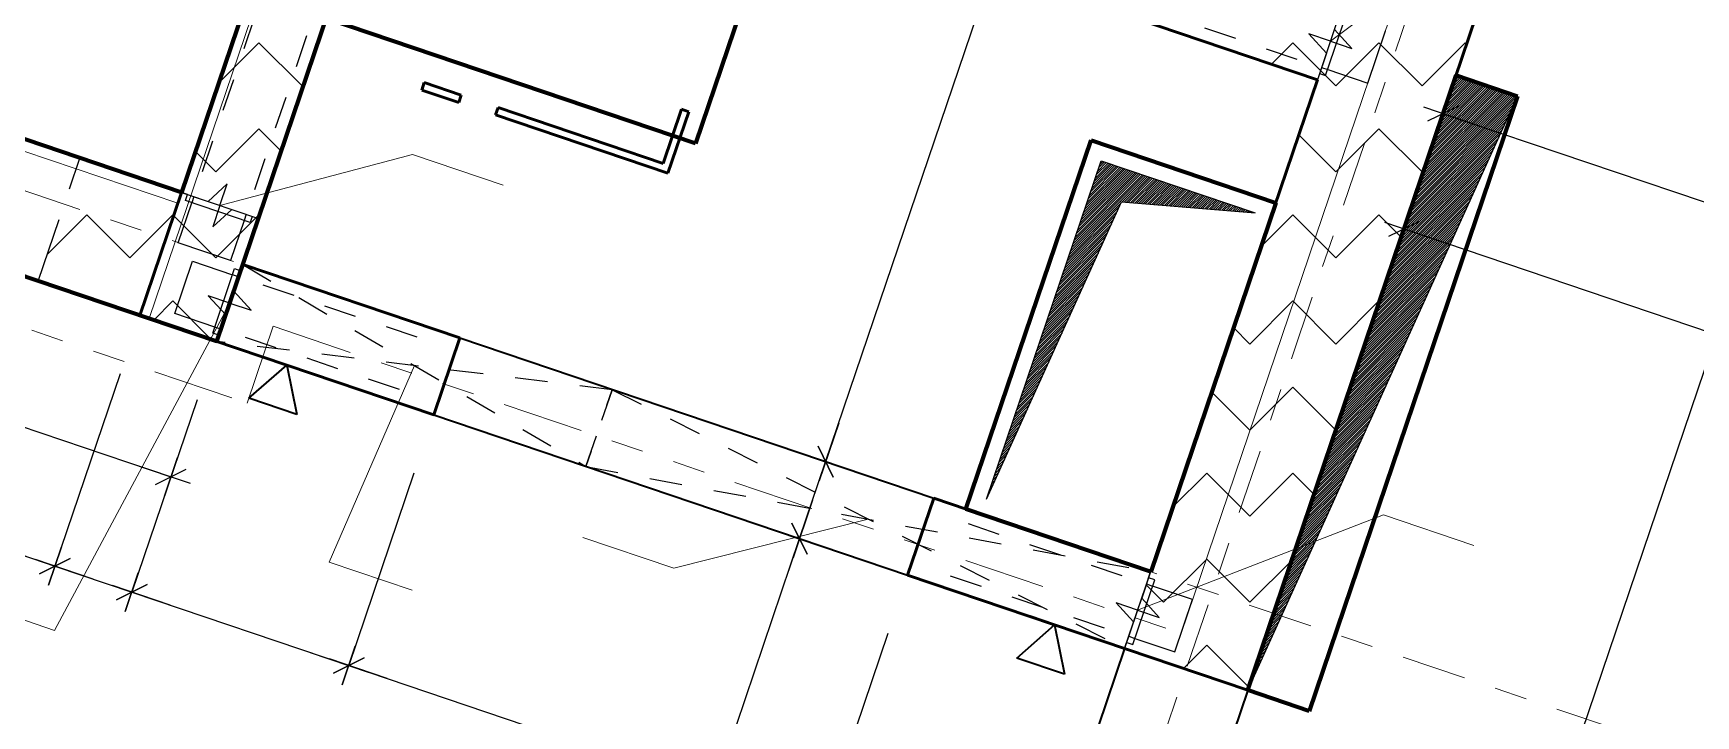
# Model space of a CAD drawing. Header units: metres. Extents: x 2661608 to 2661648.6, y 1209464.3 to 1209501.1.
# Drawn here: x 2661626.17 to 2661631.29, y 1209486.62 to 1209488.72 of the extents above; entities that cross this region are included whole.
import ezdxf

# ---------------------------------------------------------------- set-up
doc = ezdxf.new("R2010")
doc.units = ezdxf.units.M
for name, pattern in [('AUSGEZOGEN', [0]), ('GETRENNT2_S6', [0.3, 0.2, -0.1]), ('PHANTOM2_S8', [0.3, 0.2, -0.05, 0, -0.05]), ('PUNKT2_S9', [0.4, 0.25, -0.05, 0, -0.05, 0, -0.05]), ('STRICHLINIE_S4', [0.1, 0.05, -0.05])]:
    doc.linetypes.add(name, pattern=pattern)
for name, color, linetype, lineweight in [('TB_640', 7, 'AUSGEZOGEN', 25), ('TB_641', 7, 'AUSGEZOGEN', 25), ('TB_642', 7, 'AUSGEZOGEN', 25), ('TB_643', 7, 'AUSGEZOGEN', 25), ('TB_646', 7, 'AUSGEZOGEN', 25), ('TB_649', 7, 'AUSGEZOGEN', 25), ('TB_651', 7, 'AUSGEZOGEN', 25)]:
    doc.layers.add(name, color=color, linetype=linetype, lineweight=lineweight)

msp = doc.modelspace()

# ---------------------------------------------------------------- linework, layer by layer
at = {"color": 0, "linetype": 'ByBlock', "lineweight": -2}
for p, q in [((2661630.5309, 1209488.5332), (2661630.4908, 1209488.4148)), ((2661630.6292, 1209488.4339), (2661630.4516, 1209488.4941)), ((2661630.5584, 1209488.4975), (2661630.4633, 1209488.4505)), ((2661630.4106, 1209488.178), (2661630.3705, 1209488.0596)), ((2661630.509, 1209488.0787), (2661630.3314, 1209488.1389)), ((2661630.4381, 1209488.1423), (2661630.343, 1209488.0953)), ((2661628.6506, 1209487.5203), (2661628.5905, 1209487.3427)), ((2661628.5704, 1209487.2835), (2661628.6305, 1209487.4611)), ((2661628.634, 1209487.3543), (2661628.587, 1209487.4494)), ((2661628.587, 1209487.4494), (2661628.634, 1209487.3543)), ((2661626.4769, 1209487.3955), (2661626.6545, 1209487.3354)), ((2661626.5478, 1209487.3319), (2661626.6428, 1209487.3789)), ((2661626.5753, 1209487.2962), (2661626.6153, 1209487.4146)), ((2661628.6697, 1209487.3818), (2661628.5513, 1209487.4219)), ((2661628.5513, 1209487.4219), (2661628.6697, 1209487.3818)), ((2661628.5704, 1209487.2835), (2661628.5103, 1209487.1059)), ((2661628.4902, 1209487.0467), (2661628.5504, 1209487.2243)), ((2661628.5895, 1209487.145), (2661628.4711, 1209487.1851)), ((2661628.4711, 1209487.1851), (2661628.5895, 1209487.145)), ((2661628.5538, 1209487.1175), (2661628.5068, 1209487.2126)), ((2661628.5068, 1209487.2126), (2661628.5538, 1209487.1175)), ((2661626.1198, 1209487.1205), (2661626.2974, 1209487.0604)), ((2661626.2182, 1209487.0212), (2661626.2583, 1209487.1396)), ((2661626.2583, 1209487.1396), (2661626.2182, 1209487.0212)), ((2661626.3566, 1209487.0403), (2661626.179, 1209487.1004)), ((2661626.1907, 1209487.0569), (2661626.2858, 1209487.1039)), ((2661626.2858, 1209487.1039), (2661626.1907, 1209487.0569)), ((2661626.3566, 1209487.0403), (2661626.5342, 1209486.9802)), ((2661626.5934, 1209486.9601), (2661626.4158, 1209487.0203)), ((2661626.4275, 1209486.9767), (2661626.5226, 1209487.0237)), ((2661626.5226, 1209487.0237), (2661626.4275, 1209486.9767)), ((2661626.455, 1209486.941), (2661626.4951, 1209487.0594)), ((2661626.4951, 1209487.0594), (2661626.455, 1209486.941)), ((2661627.0244, 1209486.8142), (2661627.202, 1209486.7541)), ((2661627.1228, 1209486.7149), (2661627.1629, 1209486.8333)), ((2661627.1629, 1209486.8333), (2661627.1228, 1209486.7149)), ((2661627.2612, 1209486.7341), (2661627.0836, 1209486.7942)), ((2661627.0953, 1209486.7506), (2661627.1904, 1209486.7976)), ((2661627.1904, 1209486.7976), (2661627.0953, 1209486.7506))]:
    msp.add_line(p, q, dxfattribs=at)
at = {"layer": 'TB_640', "color": 191, "linetype": 'AUSGEZOGEN', "lineweight": 13, "transparency": 33554687}
for p, q in [((2661631.0379, 1209491.2781), (2661629.6108, 1209487.0632)), ((2661631.1319, 1209491.0879), (2661629.7048, 1209486.873))]:
    msp.add_line(p, q, dxfattribs=at)
at = {"layer": 'TB_640', "color": 7, "linetype": 'PUNKT2_S9', "lineweight": 13, "transparency": 33554687}
for p, q in [((2661618.9222, 1209490.4181), (2661626.7365, 1209487.7724)), ((2661618.732, 1209490.3241), (2661626.8305, 1209487.5822)), ((2661626.7365, 1209487.7724), (2661626.8167, 1209488.0092)), ((2661626.8305, 1209487.5822), (2661626.9106, 1209487.819)), ((2661626.9106, 1209487.819), (2661629.7048, 1209486.873))]:
    msp.add_line(p, q, dxfattribs=at)
at = {"layer": 'TB_641', "color": 7, "linetype": 'AUSGEZOGEN', "lineweight": 18, "transparency": 33554687}
for p, q in [((2661627.9071, 1209491.9158), (2661626.5281, 1209487.843)), ((2661626.6167, 1209488.1983), (2661623.9173, 1209489.1123))]:
    msp.add_line(p, q, dxfattribs=at)
at = {"layer": 'TB_641', "color": 7, "linetype": 'AUSGEZOGEN', "lineweight": 50, "transparency": 33554687}
for p, q in [((2661630.0378, 1209487.077), (2661631.2885, 1209490.771)), ((2661627.2629, 1209490.1069), (2661626.628, 1209488.2315)), ((2661626.8167, 1209488.0092), (2661627.3298, 1209489.5247)), ((2661627.3298, 1209489.5247), (2661630.124, 1209488.5787)), ((2661630.124, 1209488.5787), (2661629.6108, 1209487.0632)), ((2661630.124, 1209488.5787), (2661630.124, 1209488.5787)), ((2661630.124, 1209488.5787), (2661630.124, 1209488.5787)), ((2661630.124, 1209488.5787), (2661630.124, 1209488.5787)), ((2661630.124, 1209488.5787), (2661630.124, 1209488.5787)), ((2661626.4997, 1209487.8526), (2661626.628, 1209488.2315)), ((2661626.4997, 1209487.8526), (2661626.628, 1209488.2315)), ((2661626.8648, 1209488.1513), (2661626.8648, 1209488.1513)), ((2661626.8648, 1209488.1513), (2661626.8648, 1209488.1513)), ((2661626.8648, 1209488.1513), (2661626.8648, 1209488.1513)), ((2661626.8648, 1209488.1513), (2661626.8648, 1209488.1513)), ((2661626.8167, 1209488.0092), (2661627.4844, 1209487.7831)), ((2661627.4042, 1209487.5463), (2661626.4997, 1209487.8526)), ((2661626.7365, 1209487.7724), (2661626.7365, 1209487.7724)), ((2661626.7365, 1209487.7724), (2661626.7365, 1209487.7724)), ((2661626.7365, 1209487.7724), (2661626.7365, 1209487.7724)), ((2661626.7365, 1209487.7724), (2661626.7365, 1209487.7724)), ((2661627.4844, 1209487.7831), (2661627.4042, 1209487.5463)), ((2661628.9431, 1209487.2892), (2661628.8629, 1209487.0525)), ((2661629.6108, 1209487.0632), (2661628.9431, 1209487.2892)), ((2661629.9095, 1209486.6981), (2661630.0378, 1209487.077)), ((2661628.8629, 1209487.0525), (2661629.9095, 1209486.6981)), ((2661629.2395, 1209486.925), (2661629.3153, 1209486.8993)), ((2661629.5307, 1209486.8264), (2661629.5307, 1209486.8264)), ((2661629.5307, 1209486.8264), (2661629.5307, 1209486.8264)), ((2661629.5307, 1209486.8264), (2661629.5307, 1209486.8264)), ((2661629.5307, 1209486.8264), (2661629.5307, 1209486.8264))]:
    msp.add_line(p, q, dxfattribs=at)
at = {"layer": 'TB_641', "color": 7, "linetype": 'STRICHLINIE_S4', "lineweight": 25, "transparency": 33554687}
for p, q in [((2661626.8519, 1209488.768), (2661626.6659, 1209488.2186)), ((2661629.5874, 1209488.8025), (2661630.1368, 1209488.6165)), ((2661627.0129, 1209488.7135), (2661626.8269, 1209488.1641)), ((2661630.1368, 1209488.6165), (2661630.1557, 1209488.6101)), ((2661626.6659, 1209488.2186), (2661626.6594, 1209488.1997)), ((2661626.8269, 1209488.1641), (2661626.8205, 1209488.1452)), ((2661626.8038, 1209487.9713), (2661626.7849, 1209487.9777)), ((2661627.3532, 1209487.7853), (2661626.8038, 1209487.9713)), ((2661626.7493, 1209487.8103), (2661626.7304, 1209487.8167)), ((2661627.2987, 1209487.6243), (2661626.7493, 1209487.8103)), ((2661629.0487, 1209487.2113), (2661629.598, 1209487.0253)), ((2661628.9941, 1209487.0503), (2661629.5435, 1209486.8643)), ((2661629.598, 1209487.0253), (2661629.617, 1209487.0189)), ((2661629.5435, 1209486.8643), (2661629.5624, 1209486.8578))]:
    msp.add_line(p, q, dxfattribs=at)
at = {"layer": 'TB_641', "color": 7, "linetype": 'AUSGEZOGEN', "lineweight": 25, "transparency": 33554687}
for p, q in [((2661630.1977, 1209488.7965), (2661630.124, 1209488.5787)), ((2661630.1493, 1209488.5912), (2661630.2167, 1209488.7901)), ((2661630.164, 1209488.6971), (2661630.0977, 1209488.7195)), ((2661630.0977, 1209488.7195), (2661630.1517, 1209488.6605)), ((2661630.2303, 1209488.6746), (2661630.1764, 1209488.7336)), ((2661630.2789, 1209488.5684), (2661630.3334, 1209488.7295)), ((2661630.1517, 1209488.6605), (2661630.124, 1209488.5787)), ((2661630.164, 1209488.6971), (2661630.2303, 1209488.6746)), ((2661630.1557, 1209488.6101), (2661630.2789, 1209488.5684)), ((2661630.124, 1209488.5787), (2661630.124, 1209488.5787)), ((2661630.124, 1209488.5787), (2661630.124, 1209488.5787)), ((2661630.1304, 1209488.5976), (2661630.1493, 1209488.5912)), ((2661630.1304, 1209488.5976), (2661630.1304, 1209488.5976)), ((2661630.1304, 1209488.5976), (2661630.1304, 1209488.5976)), ((2661626.7688, 1209488.2577), (2661626.7098, 1209488.2038)), ((2661626.7464, 1209488.1914), (2661626.7688, 1209488.2577)), ((2661626.6177, 1209488.0765), (2661626.6594, 1209488.1997)), ((2661626.6469, 1209488.225), (2661626.628, 1209488.2315)), ((2661626.628, 1209488.2315), (2661626.7098, 1209488.2038)), ((2661626.6336, 1209488.2295), (2661626.6336, 1209488.2295)), ((2661626.6336, 1209488.2295), (2661626.6336, 1209488.2295)), ((2661626.6405, 1209488.2061), (2661626.6469, 1209488.225)), ((2661626.8394, 1209488.1387), (2661626.6405, 1209488.2061)), ((2661626.6469, 1209488.225), (2661626.8648, 1209488.1513)), ((2661626.7464, 1209488.1914), (2661626.7239, 1209488.1251)), ((2661626.7239, 1209488.1251), (2661626.783, 1209488.179)), ((2661626.8205, 1209488.1452), (2661626.7788, 1209488.022)), ((2661626.783, 1209488.179), (2661626.8648, 1209488.1513)), ((2661626.8458, 1209488.1577), (2661626.8394, 1209488.1387)), ((2661626.8458, 1209488.1577), (2661626.8458, 1209488.1577)), ((2661626.8458, 1209488.1577), (2661626.8458, 1209488.1577)), ((2661626.8648, 1209488.1513), (2661626.8648, 1209488.1513)), ((2661626.8648, 1209488.1513), (2661626.8648, 1209488.1513)), ((2661626.7788, 1209488.022), (2661626.6177, 1209488.0765)), ((2661626.6072, 1209487.8584), (2661626.6618, 1209488.0194)), ((2661626.6618, 1209488.0194), (2661626.7849, 1209487.9777)), ((2661626.724, 1209487.7978), (2661626.7913, 1209487.9967)), ((2661626.8102, 1209487.9903), (2661626.7365, 1209487.7724)), ((2661626.8167, 1209488.0092), (2661626.789, 1209487.9274)), ((2661626.7913, 1209487.9967), (2661626.8102, 1209487.9903)), ((2661626.8102, 1209487.9903), (2661626.8167, 1209488.0092)), ((2661626.8147, 1209488.0035), (2661626.8147, 1209488.0035)), ((2661626.8147, 1209488.0035), (2661626.8147, 1209488.0035)), ((2661626.7766, 1209487.8908), (2661626.7103, 1209487.9133)), ((2661626.7103, 1209487.9133), (2661626.7642, 1209487.8542)), ((2661626.7766, 1209487.8908), (2661626.8429, 1209487.8684)), ((2661626.8429, 1209487.8684), (2661626.789, 1209487.9274)), ((2661626.7304, 1209487.8167), (2661626.6072, 1209487.8584)), ((2661626.7642, 1209487.8542), (2661626.7365, 1209487.7724)), ((2661626.7429, 1209487.7913), (2661626.724, 1209487.7978)), ((2661626.7429, 1209487.7913), (2661626.7429, 1209487.7913)), ((2661626.7429, 1209487.7913), (2661626.7429, 1209487.7913)), ((2661626.7365, 1209487.7724), (2661626.7365, 1209487.7724)), ((2661626.7365, 1209487.7724), (2661626.7365, 1209487.7724)), ((2661629.6044, 1209487.0442), (2661629.5307, 1209486.8264)), ((2661629.556, 1209486.8389), (2661629.6234, 1209487.0378)), ((2661629.6108, 1209487.0632), (2661629.5832, 1209486.9814)), ((2661629.6044, 1209487.0442), (2661629.6108, 1209487.0632)), ((2661629.6234, 1209487.0378), (2661629.6044, 1209487.0442)), ((2661629.6089, 1209487.0575), (2661629.6089, 1209487.0575)), ((2661629.6089, 1209487.0575), (2661629.6089, 1209487.0575)), ((2661629.7401, 1209486.9772), (2661629.617, 1209487.0189)), ((2661629.5708, 1209486.9448), (2661629.5045, 1209486.9672)), ((2661629.5045, 1209486.9672), (2661629.5584, 1209486.9082)), ((2661629.6371, 1209486.9223), (2661629.5832, 1209486.9814)), ((2661629.6856, 1209486.8161), (2661629.7401, 1209486.9772)), ((2661629.5708, 1209486.9448), (2661629.6371, 1209486.9223)), ((2661629.5584, 1209486.9082), (2661629.5307, 1209486.8264)), ((2661629.5307, 1209486.8264), (2661629.5307, 1209486.8264)), ((2661629.5307, 1209486.8264), (2661629.5307, 1209486.8264)), ((2661629.5371, 1209486.8453), (2661629.556, 1209486.8389)), ((2661629.5371, 1209486.8453), (2661629.5371, 1209486.8453)), ((2661629.5371, 1209486.8453), (2661629.5371, 1209486.8453)), ((2661629.5624, 1209486.8578), (2661629.6856, 1209486.8161))]:
    msp.add_line(p, q, dxfattribs=at)
at = {"layer": 'TB_641', "color": 7, "linetype": 'AUSGEZOGEN', "lineweight": 35, "transparency": 33554687}
for p, q in [((2661627.4844, 1209487.7831), (2661628.9431, 1209487.2892)), ((2661626.8353, 1209487.5972), (2661626.952, 1209487.6994)), ((2661626.952, 1209487.6994), (2661626.9825, 1209487.5474)), ((2661626.9825, 1209487.5474), (2661626.8353, 1209487.5972)), ((2661627.4042, 1209487.5463), (2661628.8629, 1209487.0525)), ((2661629.1986, 1209486.7971), (2661629.3153, 1209486.8993)), ((2661629.3153, 1209486.8993), (2661629.3458, 1209486.7472)), ((2661629.5307, 1209486.8264), (2661629.0496, 1209485.4056)), ((2661629.3458, 1209486.7472), (2661629.1986, 1209486.7971)), ((2661629.9095, 1209486.6981), (2661629.4285, 1209485.2773))]:
    msp.add_line(p, q, dxfattribs=at)
at = {"layer": 'TB_642', "color": 7, "linetype": 'AUSGEZOGEN', "lineweight": 70, "transparency": 33554687}
for p, q in [((2661627.8787, 1209491.9255), (2661626.628, 1209488.2315)), ((2661626.7365, 1209487.7724), (2661618.9222, 1209490.4181)), ((2661626.7365, 1209487.7724), (2661627.4099, 1209489.7615)), ((2661626.628, 1209488.2315), (2661623.6917, 1209489.2256))]:
    msp.add_line(p, q, dxfattribs=at)
at = {"layer": 'TB_643', "color": 7, "linetype": 'PHANTOM2_S8', "lineweight": 18, "transparency": 33554687}
for p, q in [((2661623.9509, 1209469.7224), (2661632.8308, 1209495.9499)), ((2661613.8118, 1209492.4123), (2661645.8408, 1209481.5681))]:
    msp.add_line(p, q, dxfattribs=at)
at = {"layer": 'TB_646', "color": 7, "linetype": 'GETRENNT2_S6', "lineweight": 25, "transparency": 33554687}
for p, q in [((2661631.4168, 1209491.1499), (2661629.9095, 1209486.6981)), ((2661626.628, 1209488.2315), (2661627.2629, 1209490.1069)), ((2661627.3298, 1209489.5247), (2661626.7365, 1209487.7724)), ((2661630.124, 1209488.5787), (2661627.3298, 1209489.5247)), ((2661629.5307, 1209486.8264), (2661630.124, 1209488.5787)), ((2661626.1871, 1209487.9584), (2661626.3154, 1209488.3373)), ((2661626.3154, 1209488.3373), (2661626.628, 1209488.2315)), ((2661626.7365, 1209487.7724), (2661626.1871, 1209487.9584)), ((2661629.9095, 1209486.6981), (2661629.5307, 1209486.8264))]:
    msp.add_line(p, q, dxfattribs=at)
at = {"layer": 'TB_646', "color": 7, "linetype": 'AUSGEZOGEN', "lineweight": 18, "transparency": 33554687}
for p, q in [((2661626.7419, 1209488.568), (2661626.8664, 1209488.6925)), ((2661626.999, 1209488.5599), (2661626.8664, 1209488.6925)), ((2661629.9825, 1209488.6266), (2661630.0484, 1209488.6925)), ((2661630.181, 1209488.5599), (2661630.0484, 1209488.6925)), ((2661630.181, 1209488.5599), (2661630.3136, 1209488.6925)), ((2661630.4462, 1209488.5599), (2661630.3136, 1209488.6925)), ((2661630.4462, 1209488.5599), (2661630.5788, 1209488.6925)), ((2661630.5833, 1209488.688), (2661630.5788, 1209488.6925)), ((2661626.999, 1209488.5599), (2661627.0052, 1209488.5661)), ((2661626.7339, 1209488.2948), (2661626.8664, 1209488.4274)), ((2661626.935, 1209488.3588), (2661626.8664, 1209488.4274)), ((2661630.181, 1209488.2948), (2661630.0666, 1209488.4092)), ((2661630.181, 1209488.2948), (2661630.3136, 1209488.4274)), ((2661630.4462, 1209488.2948), (2661630.3136, 1209488.4274)), ((2661626.7339, 1209488.2948), (2661626.6708, 1209488.3579)), ((2661630.4462, 1209488.2948), (2661630.4522, 1209488.3008)), ((2661626.2152, 1209488.0412), (2661626.3361, 1209488.1622)), ((2661626.4687, 1209488.0296), (2661626.3361, 1209488.1622)), ((2661626.4687, 1209488.0296), (2661626.6013, 1209488.1622)), ((2661626.7339, 1209488.0296), (2661626.6013, 1209488.1622)), ((2661626.7339, 1209488.0296), (2661626.8664, 1209488.1622)), ((2661626.8679, 1209488.1607), (2661626.8664, 1209488.1622)), ((2661629.9494, 1209488.0632), (2661630.0484, 1209488.1622)), ((2661630.181, 1209488.0296), (2661630.0484, 1209488.1622)), ((2661630.181, 1209488.0296), (2661630.3136, 1209488.1622)), ((2661630.3821, 1209488.0937), (2661630.3136, 1209488.1622)), ((2661626.5424, 1209487.8381), (2661626.6013, 1209487.897)), ((2661626.7205, 1209487.7778), (2661626.6013, 1209487.897)), ((2661629.9158, 1209487.7644), (2661630.0484, 1209487.897)), ((2661630.181, 1209487.7644), (2661630.0484, 1209487.897)), ((2661630.181, 1209487.7644), (2661630.3136, 1209487.897)), ((2661630.315, 1209487.8956), (2661630.3136, 1209487.897)), ((2661629.9158, 1209487.7644), (2661629.8654, 1209487.8149)), ((2661629.9158, 1209487.4993), (2661630.0484, 1209487.6319)), ((2661630.1809, 1209487.4994), (2661630.0484, 1209487.6319)), ((2661629.9158, 1209487.4993), (2661629.7983, 1209487.6168)), ((2661629.678, 1209487.2614), (2661629.7833, 1209487.3667)), ((2661629.9158, 1209487.2341), (2661629.7833, 1209487.3667)), ((2661629.9158, 1209487.2341), (2661630.0484, 1209487.3667)), ((2661630.1138, 1209487.3013), (2661630.0484, 1209487.3667)), ((2661629.6507, 1209486.9689), (2661629.7833, 1209487.1015)), ((2661629.9158, 1209486.9689), (2661629.7833, 1209487.1015)), ((2661629.9158, 1209486.9689), (2661630.045, 1209487.0981)), ((2661629.6507, 1209486.9689), (2661629.5971, 1209487.0225)), ((2661629.7119, 1209486.765), (2661629.7833, 1209486.8364)), ((2661629.9126, 1209486.707), (2661629.7833, 1209486.8364))]:
    msp.add_line(p, q, dxfattribs=at)
at = {"layer": 'TB_649', "color": 7, "linetype": 'AUSGEZOGEN', "lineweight": 25, "transparency": 33554687}
for p, q in [((2661630.8709, 1209486.3726), (2661632.2499, 1209490.4455)), ((2661628.6105, 1209487.4019), (2661629.1236, 1209488.9173)), ((2661630.5108, 1209488.474), (2661630.5108, 1209488.474)), ((2661630.5108, 1209488.474), (2661640.5305, 1209485.0816)), ((2661630.3906, 1209488.1188), (2661630.3906, 1209488.1188)), ((2661630.3906, 1209488.1188), (2661636.1368, 1209486.1733)), ((2661623.3114, 1209488.0713), (2661626.2382, 1209487.0804)), ((2661626.4389, 1209487.6729), (2661626.2382, 1209487.0804)), ((2661626.4389, 1209487.6729), (2661626.2382, 1209487.0804)), ((2661626.6757, 1209487.5928), (2661626.475, 1209487.0002)), ((2661626.6757, 1209487.5928), (2661626.475, 1209487.0002)), ((2661626.0459, 1209487.5414), (2661626.5953, 1209487.3554)), ((2661627.7092, 1209487.4431), (2661628.5303, 1209487.1651)), ((2661627.7092, 1209487.4431), (2661628.5303, 1209487.1651)), ((2661628.5303, 1209487.1651), (2661628.6105, 1209487.4019)), ((2661628.6105, 1209487.4019), (2661628.6105, 1209487.4019)), ((2661628.6105, 1209487.4019), (2661628.6105, 1209487.4019)), ((2661626.5953, 1209487.3554), (2661626.5953, 1209487.3554)), ((2661627.3434, 1209487.3667), (2661627.1428, 1209486.7741)), ((2661627.3434, 1209487.3667), (2661627.1428, 1209486.7741)), ((2661628.0493, 1209485.7443), (2661628.5303, 1209487.1651)), ((2661626.2382, 1209487.0804), (2661626.475, 1209487.0002)), ((2661626.475, 1209487.0002), (2661627.1428, 1209486.7741)), ((2661628.8021, 1209486.8728), (2661628.6015, 1209486.2803)), ((2661628.8021, 1209486.8728), (2661628.6015, 1209486.2803)), ((2661627.1428, 1209486.7741), (2661628.6015, 1209486.2803))]:
    msp.add_line(p, q, dxfattribs=at)
at = {"layer": 'TB_649', "color": 7, "linetype": 'AUSGEZOGEN', "lineweight": 18, "transparency": 33554687}
for p, q in [((2661630.8205, 1209489.1878), (2661630.164, 1209488.6971)), ((2661627.3391, 1209488.3486), (2661626.7464, 1209488.1914)), ((2661627.6181, 1209488.2542), (2661627.3391, 1209488.3486)), ((2661626.2366, 1209486.8824), (2661626.7766, 1209487.8908)), ((2661630.327, 1209487.2382), (2661629.5708, 1209486.9448)), ((2661630.6059, 1209487.1437), (2661630.327, 1209487.2382)), ((2661625.8621, 1209487.0092), (2661626.2366, 1209486.8824))]:
    msp.add_line(p, q, dxfattribs=at)
at = {"layer": 'TB_649', "color": 7, "linetype": 'AUSGEZOGEN', "lineweight": 50, "transparency": 33554687}
for p, q in [((2661627.3752, 1209488.5697), (2661627.3675, 1209488.5469)), ((2661627.4889, 1209488.5312), (2661627.3752, 1209488.5697)), ((2661627.4812, 1209488.5085), (2661627.3675, 1209488.5469)), ((2661627.4812, 1209488.5085), (2661627.4889, 1209488.5312)), ((2661627.6026, 1209488.4927), (2661627.5949, 1209488.47)), ((2661628.1253, 1209488.2904), (2661627.5949, 1209488.47)), ((2661628.1103, 1209488.3208), (2661627.6026, 1209488.4927)), ((2661628.1667, 1209488.4875), (2661628.1103, 1209488.3208)), ((2661628.1894, 1209488.4798), (2661628.1253, 1209488.2904)), ((2661628.1894, 1209488.4798), (2661628.1667, 1209488.4875))]:
    msp.add_line(p, q, dxfattribs=at)
at = {"layer": 'TB_651', "color": 7, "linetype": 'AUSGEZOGEN', "lineweight": 70, "transparency": 33554687}
for p, q in [((2661628.4664, 1209489.1399), (2661628.2098, 1209488.3821)), ((2661628.2098, 1209488.3821), (2661627.0732, 1209488.7669)), ((2661629.9096, 1209486.6981), (2661630.5509, 1209488.5925)), ((2661630.5509, 1209488.5925), (2661630.7404, 1209488.5283)), ((2661630.7404, 1209488.5283), (2661630.099, 1209486.6339)), ((2661629.0425, 1209487.2556), (2661629.4274, 1209488.3922)), ((2661629.4274, 1209488.3922), (2661629.9957, 1209488.1998)), ((2661629.9957, 1209488.1998), (2661629.6109, 1209487.0632)), ((2661629.6109, 1209487.0632), (2661629.0425, 1209487.2556)), ((2661630.099, 1209486.6339), (2661629.9096, 1209486.6981))]:
    msp.add_line(p, q, dxfattribs=at)
at = {"layer": 'TB_651', "color": 7, "linetype": 'AUSGEZOGEN', "lineweight": 25, "transparency": 33554687}
for p, q in [((2661630.4721, 1209488.3596), (2661630.666, 1209488.5535)), ((2661630.4757, 1209488.3703), (2661630.6607, 1209488.5553)), ((2661630.4793, 1209488.381), (2661630.6554, 1209488.5571)), ((2661630.483, 1209488.3917), (2661630.6502, 1209488.5589)), ((2661630.4866, 1209488.4024), (2661630.6449, 1209488.5606)), ((2661630.4902, 1209488.413), (2661630.6396, 1209488.5624)), ((2661630.4938, 1209488.4237), (2661630.6343, 1209488.5642)), ((2661630.4974, 1209488.4344), (2661630.629, 1209488.566)), ((2661630.5011, 1209488.4451), (2661630.6237, 1209488.5678)), ((2661630.5047, 1209488.4558), (2661630.6185, 1209488.5696)), ((2661630.5083, 1209488.4665), (2661630.6132, 1209488.5714)), ((2661630.5119, 1209488.4772), (2661630.6079, 1209488.5732)), ((2661630.5155, 1209488.4879), (2661630.6026, 1209488.575)), ((2661630.5191, 1209488.4986), (2661630.5973, 1209488.5767)), ((2661630.5228, 1209488.5093), (2661630.592, 1209488.5785)), ((2661630.5264, 1209488.5199), (2661630.5868, 1209488.5803)), ((2661630.53, 1209488.5306), (2661630.5815, 1209488.5821)), ((2661630.5336, 1209488.5413), (2661630.5762, 1209488.5839)), ((2661630.5372, 1209488.552), (2661630.5709, 1209488.5857)), ((2661630.5409, 1209488.5627), (2661630.5656, 1209488.5875)), ((2661630.5445, 1209488.5734), (2661630.5604, 1209488.5893)), ((2661630.5481, 1209488.5841), (2661630.5551, 1209488.5911)), ((2661629.9095, 1209486.6981), (2661630.7404, 1209488.5283)), ((2661630.4142, 1209488.1885), (2661630.7291, 1209488.5034)), ((2661630.4178, 1209488.1992), (2661630.735, 1209488.5164)), ((2661630.4214, 1209488.2099), (2661630.74, 1209488.5285)), ((2661630.425, 1209488.2206), (2661630.7347, 1209488.5302)), ((2661630.4287, 1209488.2313), (2661630.7294, 1209488.532)), ((2661630.4323, 1209488.242), (2661630.7241, 1209488.5338)), ((2661630.4359, 1209488.2527), (2661630.7188, 1209488.5356)), ((2661630.4395, 1209488.2634), (2661630.7135, 1209488.5374)), ((2661630.4431, 1209488.2741), (2661630.7083, 1209488.5392)), ((2661630.4468, 1209488.2848), (2661630.703, 1209488.541)), ((2661630.4504, 1209488.2954), (2661630.6977, 1209488.5428)), ((2661630.454, 1209488.3061), (2661630.6924, 1209488.5446)), ((2661630.4576, 1209488.3168), (2661630.6871, 1209488.5463)), ((2661630.4612, 1209488.3275), (2661630.6818, 1209488.5481)), ((2661630.4649, 1209488.3382), (2661630.6766, 1209488.5499)), ((2661630.4685, 1209488.3489), (2661630.6713, 1209488.5517)), ((2661630.3997, 1209488.1458), (2661630.7056, 1209488.4516)), ((2661630.4033, 1209488.1565), (2661630.7114, 1209488.4646)), ((2661630.4069, 1209488.1672), (2661630.7173, 1209488.4775)), ((2661630.4106, 1209488.1778), (2661630.7232, 1209488.4905)), ((2661630.3852, 1209488.103), (2661630.6821, 1209488.3998)), ((2661630.3888, 1209488.1137), (2661630.6879, 1209488.4128)), ((2661630.3925, 1209488.1244), (2661630.6938, 1209488.4257)), ((2661630.3961, 1209488.1351), (2661630.6997, 1209488.4387)), ((2661630.3707, 1209488.0603), (2661630.6585, 1209488.348)), ((2661630.3744, 1209488.0709), (2661630.6644, 1209488.361)), ((2661630.378, 1209488.0816), (2661630.6703, 1209488.3739)), ((2661630.3816, 1209488.0923), (2661630.6762, 1209488.3869)), ((2661629.1059, 1209487.2869), (2661629.4587, 1209488.3288)), ((2661629.3937, 1209488.1368), (2661629.5536, 1209488.2967)), ((2661629.3973, 1209488.1475), (2661629.5483, 1209488.2985)), ((2661629.4009, 1209488.1581), (2661629.543, 1209488.3003)), ((2661629.4045, 1209488.1688), (2661629.5377, 1209488.302)), ((2661629.4082, 1209488.1795), (2661629.5325, 1209488.3038)), ((2661629.4118, 1209488.1902), (2661629.5272, 1209488.3056)), ((2661629.4154, 1209488.2009), (2661629.5219, 1209488.3074)), ((2661629.419, 1209488.2116), (2661629.5166, 1209488.3092)), ((2661629.4226, 1209488.2223), (2661629.5113, 1209488.311)), ((2661629.4262, 1209488.233), (2661629.506, 1209488.3128)), ((2661629.4299, 1209488.2437), (2661629.5008, 1209488.3146)), ((2661629.4335, 1209488.2544), (2661629.4955, 1209488.3164)), ((2661629.4371, 1209488.2651), (2661629.4902, 1209488.3181)), ((2661629.4407, 1209488.2757), (2661629.4849, 1209488.3199)), ((2661629.4443, 1209488.2864), (2661629.4796, 1209488.3217)), ((2661629.448, 1209488.2971), (2661629.4744, 1209488.3235)), ((2661629.4516, 1209488.3078), (2661629.4691, 1209488.3253)), ((2661629.4552, 1209488.3185), (2661629.4638, 1209488.3271)), ((2661629.4587, 1209488.3288), (2661629.9323, 1209488.1685)), ((2661630.3563, 1209488.0175), (2661630.635, 1209488.2962)), ((2661630.3599, 1209488.0282), (2661630.6409, 1209488.3092)), ((2661630.3635, 1209488.0389), (2661630.6468, 1209488.3221)), ((2661630.3671, 1209488.0496), (2661630.6527, 1209488.3351)), ((2661629.3647, 1209488.0512), (2661629.5959, 1209488.2824)), ((2661629.3683, 1209488.0619), (2661629.5906, 1209488.2842)), ((2661629.372, 1209488.0726), (2661629.5853, 1209488.286)), ((2661629.3756, 1209488.0833), (2661629.58, 1209488.2877)), ((2661629.3792, 1209488.094), (2661629.5747, 1209488.2895)), ((2661629.3828, 1209488.1047), (2661629.5694, 1209488.2913)), ((2661629.3864, 1209488.1154), (2661629.5642, 1209488.2931)), ((2661629.3901, 1209488.1261), (2661629.5589, 1209488.2949)), ((2661629.5225, 1209488.2019), (2661629.6011, 1209488.2806)), ((2661629.529, 1209488.2014), (2661629.6064, 1209488.2788)), ((2661629.5356, 1209488.2009), (2661629.6117, 1209488.277)), ((2661629.5421, 1209488.2003), (2661629.617, 1209488.2752)), ((2661629.5486, 1209488.1998), (2661629.6223, 1209488.2734)), ((2661629.5552, 1209488.1993), (2661629.6275, 1209488.2716)), ((2661629.5617, 1209488.1987), (2661629.6328, 1209488.2699)), ((2661629.5682, 1209488.1982), (2661629.6381, 1209488.2681)), ((2661629.5748, 1209488.1977), (2661629.6434, 1209488.2663)), ((2661629.5813, 1209488.1971), (2661629.6487, 1209488.2645)), ((2661629.5879, 1209488.1966), (2661629.654, 1209488.2627)), ((2661629.5944, 1209488.1961), (2661629.6592, 1209488.2609)), ((2661629.6009, 1209488.1955), (2661629.6645, 1209488.2591)), ((2661629.6075, 1209488.195), (2661629.6698, 1209488.2573)), ((2661629.614, 1209488.1945), (2661629.6751, 1209488.2555)), ((2661629.6205, 1209488.1939), (2661629.6804, 1209488.2538)), ((2661629.6271, 1209488.1934), (2661629.6857, 1209488.252)), ((2661629.6336, 1209488.1929), (2661629.6909, 1209488.2502)), ((2661629.6401, 1209488.1923), (2661629.6962, 1209488.2484)), ((2661629.6467, 1209488.1918), (2661629.7015, 1209488.2466)), ((2661630.3454, 1209487.9854), (2661630.6174, 1209488.2574)), ((2661630.349, 1209487.9961), (2661630.6233, 1209488.2703)), ((2661630.3526, 1209488.0068), (2661630.6291, 1209488.2833)), ((2661629.1059, 1209487.2869), (2661629.5213, 1209488.202)), ((2661629.3611, 1209488.0406), (2661629.5203, 1209488.1998)), ((2661629.5213, 1209488.202), (2661629.9323, 1209488.1685)), ((2661629.6532, 1209488.1913), (2661629.7068, 1209488.2448)), ((2661629.6598, 1209488.1907), (2661629.7121, 1209488.243)), ((2661629.6663, 1209488.1902), (2661629.7173, 1209488.2412)), ((2661629.6728, 1209488.1897), (2661629.7226, 1209488.2395)), ((2661629.6794, 1209488.1891), (2661629.7279, 1209488.2377)), ((2661629.6859, 1209488.1886), (2661629.7332, 1209488.2359)), ((2661629.6924, 1209488.1881), (2661629.7385, 1209488.2341)), ((2661629.699, 1209488.1875), (2661629.7438, 1209488.2323)), ((2661629.7055, 1209488.187), (2661629.749, 1209488.2305)), ((2661629.7121, 1209488.1865), (2661629.7543, 1209488.2287)), ((2661629.7186, 1209488.1859), (2661629.7596, 1209488.2269)), ((2661629.7251, 1209488.1854), (2661629.7649, 1209488.2251)), ((2661629.7317, 1209488.1848), (2661629.7702, 1209488.2234)), ((2661629.7382, 1209488.1843), (2661629.7755, 1209488.2216)), ((2661629.7447, 1209488.1838), (2661629.7807, 1209488.2198)), ((2661629.7513, 1209488.1832), (2661629.786, 1209488.218)), ((2661629.7578, 1209488.1827), (2661629.7913, 1209488.2162)), ((2661629.7644, 1209488.1822), (2661629.7966, 1209488.2144)), ((2661629.7709, 1209488.1816), (2661629.8019, 1209488.2126)), ((2661629.7774, 1209488.1811), (2661629.8072, 1209488.2108)), ((2661629.784, 1209488.1806), (2661629.8124, 1209488.209)), ((2661629.7905, 1209488.18), (2661629.8177, 1209488.2073)), ((2661629.797, 1209488.1795), (2661629.823, 1209488.2055)), ((2661629.8036, 1209488.179), (2661629.8283, 1209488.2037)), ((2661629.8101, 1209488.1784), (2661629.8336, 1209488.2019)), ((2661629.8167, 1209488.1779), (2661629.8388, 1209488.2001)), ((2661629.8232, 1209488.1774), (2661629.8441, 1209488.1983)), ((2661629.8297, 1209488.1768), (2661629.8494, 1209488.1965)), ((2661629.8363, 1209488.1763), (2661629.8547, 1209488.1947)), ((2661630.3309, 1209487.9427), (2661630.5939, 1209488.2056)), ((2661630.3346, 1209487.9533), (2661630.5998, 1209488.2185)), ((2661630.3382, 1209487.964), (2661630.6056, 1209488.2315)), ((2661630.3418, 1209487.9747), (2661630.6115, 1209488.2444)), ((2661629.3466, 1209487.9978), (2661629.4968, 1209488.148)), ((2661629.3502, 1209488.0085), (2661629.5027, 1209488.1609)), ((2661629.3539, 1209488.0192), (2661629.5086, 1209488.1739)), ((2661629.3575, 1209488.0299), (2661629.5144, 1209488.1868)), ((2661629.8428, 1209488.1758), (2661629.86, 1209488.1929)), ((2661629.8493, 1209488.1752), (2661629.8653, 1209488.1912)), ((2661629.8559, 1209488.1747), (2661629.8705, 1209488.1894)), ((2661629.8624, 1209488.1742), (2661629.8758, 1209488.1876)), ((2661629.869, 1209488.1736), (2661629.8811, 1209488.1858)), ((2661629.8755, 1209488.1731), (2661629.8864, 1209488.184)), ((2661629.882, 1209488.1726), (2661629.8917, 1209488.1822)), ((2661629.8886, 1209488.172), (2661629.897, 1209488.1804)), ((2661629.8951, 1209488.1715), (2661629.9022, 1209488.1786)), ((2661629.9016, 1209488.171), (2661629.9075, 1209488.1769)), ((2661629.9082, 1209488.1704), (2661629.9128, 1209488.1751)), ((2661629.9147, 1209488.1699), (2661629.9181, 1209488.1733)), ((2661629.9212, 1209488.1694), (2661629.9234, 1209488.1715)), ((2661629.9278, 1209488.1688), (2661629.9287, 1209488.1697)), ((2661630.3165, 1209487.8999), (2661630.5704, 1209488.1538)), ((2661630.3201, 1209487.9106), (2661630.5762, 1209488.1668)), ((2661630.3237, 1209487.9213), (2661630.5821, 1209488.1797)), ((2661630.3273, 1209487.932), (2661630.588, 1209488.1927)), ((2661629.3321, 1209487.955), (2661629.4733, 1209488.0962)), ((2661629.3358, 1209487.9657), (2661629.4792, 1209488.1091)), ((2661629.3394, 1209487.9764), (2661629.4851, 1209488.1221)), ((2661629.343, 1209487.9871), (2661629.4909, 1209488.135)), ((2661630.302, 1209487.8571), (2661630.5469, 1209488.102)), ((2661630.3056, 1209487.8678), (2661630.5527, 1209488.115)), ((2661630.3092, 1209487.8785), (2661630.5586, 1209488.1279)), ((2661630.3128, 1209487.8892), (2661630.5645, 1209488.1409)), ((2661629.3177, 1209487.9123), (2661629.4498, 1209488.0444)), ((2661629.3213, 1209487.923), (2661629.4557, 1209488.0573)), ((2661629.3249, 1209487.9336), (2661629.4615, 1209488.0703)), ((2661629.3285, 1209487.9443), (2661629.4674, 1209488.0832)), ((2661630.2875, 1209487.8144), (2661630.5233, 1209488.0502)), ((2661630.2911, 1209487.8251), (2661630.5292, 1209488.0632)), ((2661630.2947, 1209487.8357), (2661630.5351, 1209488.0761)), ((2661630.2984, 1209487.8464), (2661630.541, 1209488.0891)), ((2661629.3032, 1209487.8695), (2661629.4263, 1209487.9926)), ((2661629.3068, 1209487.8802), (2661629.4322, 1209488.0055)), ((2661629.3104, 1209487.8909), (2661629.438, 1209488.0185)), ((2661629.314, 1209487.9016), (2661629.4439, 1209488.0314)), ((2661630.273, 1209487.7716), (2661630.4998, 1209487.9984)), ((2661630.2766, 1209487.7823), (2661630.5057, 1209488.0114)), ((2661630.2803, 1209487.793), (2661630.5116, 1209488.0243)), ((2661630.2839, 1209487.8037), (2661630.5175, 1209488.0373)), ((2661629.2887, 1209487.8267), (2661629.4028, 1209487.9408)), ((2661629.2923, 1209487.8374), (2661629.4086, 1209487.9537)), ((2661629.2959, 1209487.8481), (2661629.4145, 1209487.9667)), ((2661629.2996, 1209487.8588), (2661629.4204, 1209487.9796)), ((2661630.2585, 1209487.7288), (2661630.4763, 1209487.9466)), ((2661630.2622, 1209487.7395), (2661630.4822, 1209487.9596)), ((2661630.2658, 1209487.7502), (2661630.4881, 1209487.9725)), ((2661630.2694, 1209487.7609), (2661630.4939, 1209487.9855)), ((2661629.2742, 1209487.784), (2661629.3792, 1209487.889)), ((2661629.2778, 1209487.7947), (2661629.3851, 1209487.9019)), ((2661629.2815, 1209487.8054), (2661629.391, 1209487.9149)), ((2661629.2851, 1209487.816), (2661629.3969, 1209487.9278)), ((2661630.2441, 1209487.6861), (2661630.4528, 1209487.8948)), ((2661630.2477, 1209487.6968), (2661630.4587, 1209487.9078)), ((2661630.2513, 1209487.7075), (2661630.4646, 1209487.9207)), ((2661630.2549, 1209487.7182), (2661630.4704, 1209487.9337)), ((2661629.2597, 1209487.7412), (2661629.3557, 1209487.8372)), ((2661629.2634, 1209487.7519), (2661629.3616, 1209487.8501)), ((2661629.267, 1209487.7626), (2661629.3675, 1209487.8631)), ((2661629.2706, 1209487.7733), (2661629.3734, 1209487.876)), ((2661630.2296, 1209487.6433), (2661630.4293, 1209487.843)), ((2661630.2332, 1209487.654), (2661630.4352, 1209487.856)), ((2661630.2368, 1209487.6647), (2661630.441, 1209487.8689)), ((2661630.2404, 1209487.6754), (2661630.4469, 1209487.8819)), ((2661629.2453, 1209487.6984), (2661629.3322, 1209487.7854)), ((2661629.2489, 1209487.7091), (2661629.3381, 1209487.7983)), ((2661629.2525, 1209487.7198), (2661629.344, 1209487.8113)), ((2661629.2561, 1209487.7305), (2661629.3499, 1209487.8242)), ((2661630.2151, 1209487.6006), (2661630.4058, 1209487.7912)), ((2661630.2187, 1209487.6112), (2661630.4116, 1209487.8042)), ((2661630.2223, 1209487.6219), (2661630.4175, 1209487.8171)), ((2661630.226, 1209487.6326), (2661630.4234, 1209487.8301)), ((2661629.2308, 1209487.6557), (2661629.3087, 1209487.7336)), ((2661629.2344, 1209487.6664), (2661629.3146, 1209487.7466)), ((2661629.238, 1209487.6771), (2661629.3205, 1209487.7595)), ((2661629.2417, 1209487.6878), (2661629.3263, 1209487.7724)), ((2661630.2006, 1209487.5578), (2661630.3823, 1209487.7394)), ((2661630.2042, 1209487.5685), (2661630.3881, 1209487.7524)), ((2661630.2079, 1209487.5792), (2661630.394, 1209487.7653)), ((2661630.2115, 1209487.5899), (2661630.3999, 1209487.7783)), ((2661629.2199, 1209487.6236), (2661629.2911, 1209487.6948)), ((2661629.2236, 1209487.6343), (2661629.297, 1209487.7077)), ((2661629.2272, 1209487.645), (2661629.3028, 1209487.7207)), ((2661630.1861, 1209487.515), (2661630.3587, 1209487.6876)), ((2661630.1898, 1209487.5257), (2661630.3646, 1209487.7006)), ((2661630.1934, 1209487.5364), (2661630.3705, 1209487.7135)), ((2661630.197, 1209487.5471), (2661630.3764, 1209487.7265)), ((2661629.2055, 1209487.5809), (2661629.2676, 1209487.643)), ((2661629.2091, 1209487.5915), (2661629.2734, 1209487.6559)), ((2661629.2127, 1209487.6022), (2661629.2793, 1209487.6689)), ((2661629.2163, 1209487.6129), (2661629.2852, 1209487.6818)), ((2661630.1717, 1209487.4723), (2661630.3352, 1209487.6358)), ((2661630.1753, 1209487.483), (2661630.3411, 1209487.6488)), ((2661630.1789, 1209487.4936), (2661630.347, 1209487.6617)), ((2661630.1825, 1209487.5043), (2661630.3529, 1209487.6747)), ((2661629.191, 1209487.5381), (2661629.244, 1209487.5912)), ((2661629.1946, 1209487.5488), (2661629.2499, 1209487.6041)), ((2661629.1982, 1209487.5595), (2661629.2558, 1209487.6171)), ((2661629.2018, 1209487.5702), (2661629.2617, 1209487.63)), ((2661630.1572, 1209487.4295), (2661630.3117, 1209487.584)), ((2661630.1608, 1209487.4402), (2661630.3176, 1209487.597)), ((2661630.1644, 1209487.4509), (2661630.3235, 1209487.6099)), ((2661630.1681, 1209487.4616), (2661630.3294, 1209487.6229)), ((2661629.1765, 1209487.4953), (2661629.2205, 1209487.5394)), ((2661629.1801, 1209487.506), (2661629.2264, 1209487.5523)), ((2661629.1837, 1209487.5167), (2661629.2323, 1209487.5653)), ((2661629.1874, 1209487.5274), (2661629.2382, 1209487.5782)), ((2661630.1427, 1209487.3867), (2661630.2882, 1209487.5322)), ((2661630.1463, 1209487.3974), (2661630.2941, 1209487.5452)), ((2661630.15, 1209487.4081), (2661630.3, 1209487.5581)), ((2661630.1536, 1209487.4188), (2661630.3058, 1209487.5711)), ((2661629.162, 1209487.4526), (2661629.197, 1209487.4876)), ((2661629.1656, 1209487.4633), (2661629.2029, 1209487.5005)), ((2661629.1693, 1209487.4739), (2661629.2088, 1209487.5135)), ((2661629.1729, 1209487.4846), (2661629.2147, 1209487.5264)), ((2661630.1282, 1209487.344), (2661630.2647, 1209487.4804)), ((2661630.1319, 1209487.3547), (2661630.2706, 1209487.4934)), ((2661630.1355, 1209487.3654), (2661630.2764, 1209487.5063)), ((2661630.1391, 1209487.376), (2661630.2823, 1209487.5193)), ((2661629.1475, 1209487.4098), (2661629.1735, 1209487.4358)), ((2661629.1512, 1209487.4205), (2661629.1794, 1209487.4487)), ((2661629.1548, 1209487.4312), (2661629.1853, 1209487.4617)), ((2661629.1584, 1209487.4419), (2661629.1911, 1209487.4746)), ((2661630.1138, 1209487.3012), (2661630.2412, 1209487.4286)), ((2661630.1174, 1209487.3119), (2661630.2471, 1209487.4416)), ((2661630.121, 1209487.3226), (2661630.2529, 1209487.4545)), ((2661630.1246, 1209487.3333), (2661630.2588, 1209487.4675)), ((2661629.1331, 1209487.367), (2661629.15, 1209487.384)), ((2661629.1367, 1209487.3777), (2661629.1559, 1209487.3969)), ((2661629.1403, 1209487.3884), (2661629.1618, 1209487.4099)), ((2661629.1439, 1209487.3991), (2661629.1676, 1209487.4228)), ((2661630.0993, 1209487.2585), (2661630.2177, 1209487.3768)), ((2661630.1029, 1209487.2691), (2661630.2235, 1209487.3898)), ((2661630.1065, 1209487.2798), (2661630.2294, 1209487.4027)), ((2661630.1101, 1209487.2905), (2661630.2353, 1209487.4157)), ((2661629.1186, 1209487.3243), (2661629.1265, 1209487.3322)), ((2661629.1222, 1209487.335), (2661629.1324, 1209487.3451)), ((2661629.1258, 1209487.3457), (2661629.1382, 1209487.3581)), ((2661629.1294, 1209487.3563), (2661629.1441, 1209487.371)), ((2661630.0848, 1209487.2157), (2661630.1942, 1209487.325)), ((2661630.0884, 1209487.2264), (2661630.2, 1209487.338)), ((2661630.092, 1209487.2371), (2661630.2059, 1209487.3509)), ((2661630.0957, 1209487.2478), (2661630.2118, 1209487.3639)), ((2661629.1077, 1209487.2922), (2661629.1088, 1209487.2933)), ((2661629.1113, 1209487.3029), (2661629.1147, 1209487.3063)), ((2661629.115, 1209487.3136), (2661629.1206, 1209487.3192)), ((2661630.0703, 1209487.1729), (2661630.1706, 1209487.2732)), ((2661630.0739, 1209487.1836), (2661630.1765, 1209487.2862)), ((2661630.0776, 1209487.1943), (2661630.1824, 1209487.2991)), ((2661630.0812, 1209487.205), (2661630.1883, 1209487.3121)), ((2661630.0595, 1209487.1409), (2661630.153, 1209487.2344)), ((2661630.0631, 1209487.1515), (2661630.1589, 1209487.2473)), ((2661630.0667, 1209487.1622), (2661630.1648, 1209487.2603)), ((2661630.045, 1209487.0981), (2661630.1295, 1209487.1826)), ((2661630.0486, 1209487.1088), (2661630.1354, 1209487.1955)), ((2661630.0522, 1209487.1195), (2661630.1412, 1209487.2085)), ((2661630.0558, 1209487.1302), (2661630.1471, 1209487.2214)), ((2661630.0305, 1209487.0553), (2661630.106, 1209487.1308)), ((2661630.0341, 1209487.066), (2661630.1119, 1209487.1437)), ((2661630.0377, 1209487.0767), (2661630.1177, 1209487.1567)), ((2661630.0414, 1209487.0874), (2661630.1236, 1209487.1696)), ((2661630.016, 1209487.0126), (2661630.0825, 1209487.079)), ((2661630.0196, 1209487.0233), (2661630.0883, 1209487.092)), ((2661630.0233, 1209487.0339), (2661630.0942, 1209487.1049)), ((2661630.0269, 1209487.0446), (2661630.1001, 1209487.1178)), ((2661630.0016, 1209486.9698), (2661630.0589, 1209487.0272)), ((2661630.0052, 1209486.9805), (2661630.0648, 1209487.0402)), ((2661630.0088, 1209486.9912), (2661630.0707, 1209487.0531)), ((2661630.0124, 1209487.0019), (2661630.0766, 1209487.0661)), ((2661629.9871, 1209486.927), (2661630.0354, 1209486.9754)), ((2661629.9907, 1209486.9377), (2661630.0413, 1209486.9884)), ((2661629.9943, 1209486.9484), (2661630.0472, 1209487.0013)), ((2661629.9979, 1209486.9591), (2661630.0531, 1209487.0143)), ((2661629.9726, 1209486.8843), (2661630.0119, 1209486.9236)), ((2661629.9762, 1209486.895), (2661630.0178, 1209486.9366)), ((2661629.9798, 1209486.9057), (2661630.0237, 1209486.9495)), ((2661629.9835, 1209486.9164), (2661630.0296, 1209486.9625)), ((2661629.9581, 1209486.8415), (2661629.9884, 1209486.8718)), ((2661629.9617, 1209486.8522), (2661629.9943, 1209486.8848)), ((2661629.9654, 1209486.8629), (2661630.0002, 1209486.8977)), ((2661629.969, 1209486.8736), (2661630.006, 1209486.9107)), ((2661629.9436, 1209486.7988), (2661629.9649, 1209486.82)), ((2661629.9473, 1209486.8094), (2661629.9708, 1209486.833)), ((2661629.9509, 1209486.8201), (2661629.9767, 1209486.8459)), ((2661629.9545, 1209486.8308), (2661629.9825, 1209486.8589)), ((2661629.9292, 1209486.756), (2661629.9414, 1209486.7682)), ((2661629.9328, 1209486.7667), (2661629.9473, 1209486.7812)), ((2661629.9364, 1209486.7774), (2661629.9531, 1209486.7941)), ((2661629.94, 1209486.7881), (2661629.959, 1209486.8071)), ((2661629.9147, 1209486.7132), (2661629.9179, 1209486.7164)), ((2661629.9183, 1209486.7239), (2661629.9237, 1209486.7294)), ((2661629.9219, 1209486.7346), (2661629.9296, 1209486.7423)), ((2661629.9255, 1209486.7453), (2661629.9355, 1209486.7553)), ((2661629.9111, 1209486.7025), (2661629.912, 1209486.7035))]:
    msp.add_line(p, q, dxfattribs=at)
at = {"layer": 'TB_651', "color": 7, "linetype": 'STRICHLINIE_S4', "lineweight": 25, "transparency": 33554687}
for p, q in [((2661626.8167, 1209488.0092), (2661626.7365, 1209487.7724)), ((2661626.8167, 1209488.0092), (2661627.8729, 1209487.387)), ((2661627.9531, 1209487.6238), (2661626.7365, 1209487.7724)), ((2661627.8729, 1209487.387), (2661627.9531, 1209487.6238)), ((2661627.9531, 1209487.6238), (2661627.8729, 1209487.387)), ((2661627.9531, 1209487.6238), (2661629.5307, 1209486.8264)), ((2661627.8729, 1209487.387), (2661629.6108, 1209487.0632)), ((2661629.5307, 1209486.8264), (2661629.6108, 1209487.0632))]:
    msp.add_line(p, q, dxfattribs=at)
at = {"layer": 'TB_651', "color": 7, "linetype": 'AUSGEZOGEN', "lineweight": 18, "transparency": 33554687}
for p, q in [((2661627.0826, 1209487.0927), (2661627.3448, 1209487.6981)), ((2661628.1428, 1209487.0744), (2661628.7419, 1209487.2251)), ((2661627.8637, 1209487.1688), (2661628.1428, 1209487.0744)), ((2661627.3377, 1209487.0063), (2661627.0826, 1209487.0927))]:
    msp.add_line(p, q, dxfattribs=at)

doc.saveas('drawing.dxf')
